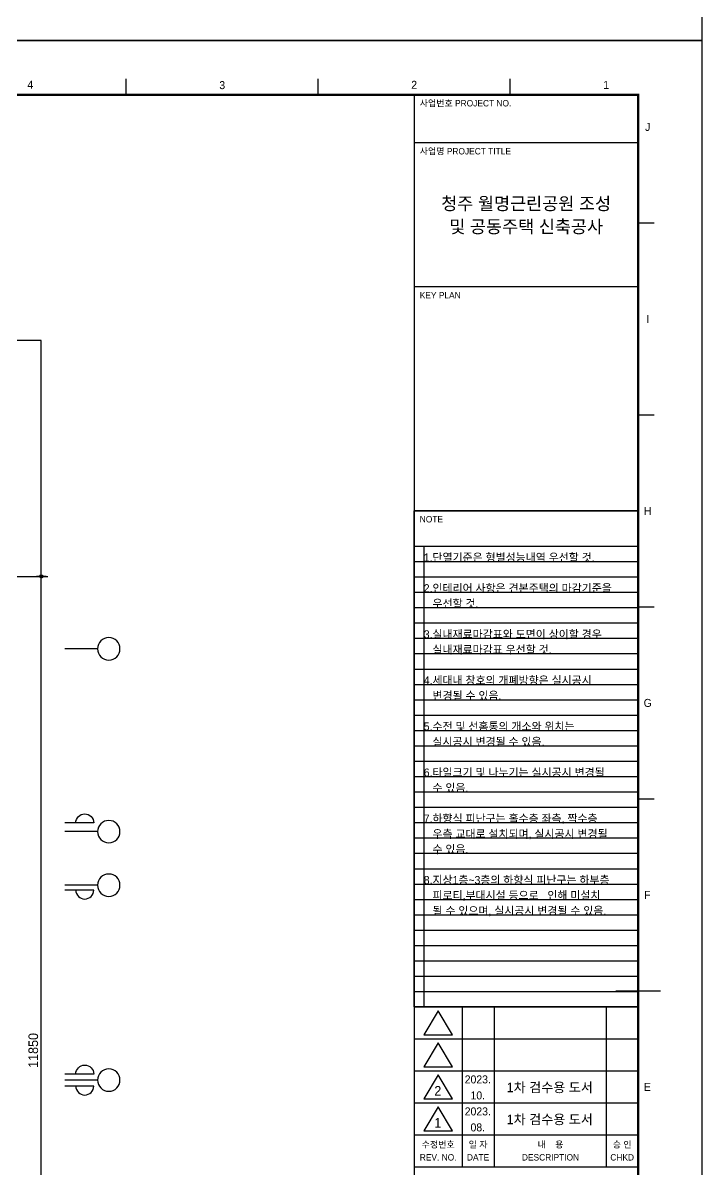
# Model space of a CAD drawing. Header units: millimetres. Extents: x -24416 to 92204, y -190080 to 23760.
# Drawn here: x 25148 to 33640, y -61627 to -47300 of the extents above; entities that cross this region are included whole.
import ezdxf
from ezdxf.enums import TextEntityAlignment as Align

# ---------------------------------------------------------------- set-up
doc = ezdxf.new("R2010")
doc.units = ezdxf.units.MM
doc.header["$LTSCALE"] = 50
doc.linetypes.add('AUDIT_D_220706163347-0', pattern=[0])
doc.layers.get('defpoints').update_dxf_attribs({"color": 139})
for name, color, linetype in [('A-치수', 7, 'AUDIT_D_220706163347-0'), ('AA-BORD-FORM', 7, 'Continuous'), ('AA-BORD-TEXT', 3, 'Continuous'), ('AA-XXXX-DIMS', 7, 'Continuous'), ('AA-XXXX-TEXT', 3, 'Continuous'), ('DIM', 7, 'AUDIT_D_220706163347-0'), ('sheet-안양진흥$0$AA-BORD-TEXT', 3, 'Continuous')]:
    doc.layers.add(name, color=color, linetype=linetype)
doc.styles.add('HAUD01', font='Dotum.ttf')
doc.styles.add('sheet-안양진흥$0$HAUD01', font='Dotum.ttf')
doc.styles.add('맑은고딕', font='malgun.ttf', dxfattribs={"width": 0.9})
doc.dimstyles.new('DIM_40', dxfattribs={"dimscale": 40, "dimtxt": 3, "dimasz": 1, "dimexe": 2, "dimexo": 2, "dimgap": 1, "dimtad": 1, "dimdec": 0, "dimzin": 0, "dimdsep": 46, "dimtxsty": '맑은고딕', "dimblk1": 'DIMDOT', "dimblk2": 'DIMDOT', "dimsah": 1, "dimcen": 0.09, "dimdle": 2, "dimclrd": 7, "dimclre": 7, "dimclrt": 3, "dimadec": 0, "dimazin": 0, "dimtfac": 1, "dimtdec": 0, "dimtix": 1, "dimtmove": 2, "dimatfit": 3, "dimldrblk": 'DIMDOT', "dimfxl": 2, "dimtolj": 1, "dimtzin": 0, "dimarcsym": 0})

# ---------------------------------------------------------------- blocks, each defined once
blk = doc.blocks.new('note')
at = {"layer": 'defpoints'}
blk.add_lwpolyline([(-2800, 6200), (0, 6200), (0, 0), (-2800, 0)], close=True, dxfattribs=at)
at = {"layer": 'AA-XXXX-TEXT', "style": 'HAUD01'}
for s, p in [('1.단열기준은 형별성능내역 우선할 것.', (-2680, 5568)), ('2.인테리어 사항은 견본주택의 마감기준을 ', (-2680, 5184)), ('   우선할 것.', (-2680, 4992)), ('3.실내재료마감표와 도면이 상이할 경우', (-2680, 4608)), ('   실내재료마감표 우선할 것.', (-2680, 4416)), ('4.세대내 창호의 개폐방향은 실시공시', (-2680, 4032)), ('   변경될 수 있음.', (-2680, 3840)), ('5.수전 및 선홈통의 개소와 위치는', (-2680, 3456)), ('   실시공시 변경될 수 있음.', (-2680, 3264)), ('6.타일크기 및 나누기는 실시공시 변경될', (-2680, 2880)), ('   수 있음.', (-2680, 2688)), ('7.하향식 피난구는 홀수층 좌측, 짝수층', (-2680, 2304)), ('   우측 교대로 설치되며, 실시공시 변경될', (-2680, 2112)), ('   수 있음.', (-2680, 1920)), ('8.지상1층~3층의 하향식 피난구는 하부층 ', (-2680, 1536)), ('   피로티,부대시설 등으로   인해 미설치', (-2680, 1344)), ('   될 수 있으며, 실시공시 변경될 수 있음. ', (-2680, 1152))]:
    blk.add_text(s, height=100, dxfattribs=at).set_placement(p)
blk = doc.blocks.new('중심')
at = {"layer": 'DIM'}
blk.add_line((-350, 0), (0, 0), dxfattribs=at)
blk.add_circle((-470, 0), 120, dxfattribs=at)
blk = doc.blocks.new('DIMDOT')
at = {"layer": 'AA-XXXX-DIMS'}
for p, q in [((-1.5, 0), (1.5, 0)), ((0, -1.5), (0, 1.5))]:
    blk.add_line(p, q, dxfattribs=at)
for radius in [0.5, 0.25]:
    blk.add_circle((0, 0), radius, dxfattribs=at)
blk = doc.blocks.new('*D424')
at = {"layer": 'defpoints', "color": 0, "transparency": 16777216}
for p in [(23778, -77979), (25378, -77979), (23778, -89829)]:
    blk.add_point(p, dxfattribs=at)
at = {"layer": 'DIM', "color": 7, "lineweight": -2, "transparency": 16777216}
for p, q in [((23858, -77979), (25458, -77979)), ((25378, -89789), (25378, -78019)), ((23858, -89829), (25458, -89829))]:
    blk.add_line(p, q, dxfattribs=at)
at = {"layer": 'DIM', "color": 7, "lineweight": -2, "transparency": 16777216, "xscale": 40, "yscale": 40, "zscale": 40}
for p, rotation in [((25378, -77979), 90), ((25378, -89829), 270)]:
    blk.add_blockref('DIMDOT', p, dxfattribs=dict(at, rotation=rotation))
at = {"layer": 'DIM', "color": 3, "transparency": 16777216, "insert": (25278, -83904), "char_height": 120, "attachment_point": 5, "rotation": 90, "style": 'HAUD01'}
blk.add_mtext('\\A1;11850', dxfattribs=at)
blk = doc.blocks.new('XR-FORM 청주월명')
at = {"layer": 'AA-BORD-FORM', "color": 2}
for p, q in [((661, 577), (661, 582)), ((721, 577), (721, 582)), ((781, 577), (781, 582)), ((751, 577), (751, 17)), ((821, 537), (826, 537)), ((821, 477), (826, 477)), ((821, 417), (826, 417)), ((821, 357), (826, 357)), ((814, 297), (828, 297))]:
    blk.add_line(p, q, dxfattribs=at)
at = {"layer": 'AA-BORD-FORM', "color": 3}
for p, q in [((821, 562), (751, 562)), ((821, 517), (751, 517)), ((821, 447), (751, 447)), ((751, 292), (821, 292)), ((766, 292), (766, 282)), ((776, 292), (776, 282)), ((811, 292), (811, 282)), ((751, 282), (821, 282)), ((766, 282), (766, 272)), ((776, 282), (776, 272)), ((811, 282), (811, 272)), ((751, 272), (821, 272)), ((766, 272), (766, 262)), ((776, 272), (776, 262)), ((811, 272), (811, 262)), ((751, 262), (821, 262)), ((766, 262), (766, 252)), ((776, 262), (776, 252)), ((811, 262), (811, 252)), ((751, 252), (821, 252)), ((766, 252), (766, 242)), ((776, 252), (776, 242)), ((811, 252), (811, 242)), ((751, 242), (821, 242))]:
    blk.add_line(p, q, dxfattribs=at)
at = {"layer": 'AA-BORD-FORM', "color": 1}
blk.add_lwpolyline([(0, 0), (841, 0), (841, 594), (0, 594)], close=True, dxfattribs=at)
at = {"layer": 'AA-BORD-FORM', "color": 2, "const_width": 0.682}
blk.add_lwpolyline([(21, 17), (21, 577), (821, 577), (821, 17)], close=True, dxfattribs=at)
at = {"layer": 'AA-BORD-FORM', "color": 7}
for points in [[(763, 283.24), (758.5, 290.74), (754, 283.24)], [(763, 273.24), (758.5, 280.74), (754, 273.24)], [(763, 263.24), (758.5, 270.74), (754, 263.24)], [(763, 253.24), (758.5, 260.74), (754, 253.24)], [(763, 253.24), (758.5, 260.74), (754, 253.24)]]:
    blk.add_lwpolyline(points, close=True, dxfattribs=at)
at = {"layer": 'defpoints'}
for p, q in [((751, 436), (821, 436)), ((754, 436), (754, 292)), ((751, 431.2), (821, 431.2)), ((751, 426.4), (821, 426.4)), ((751, 421.6), (821, 421.6)), ((751, 416.8), (821, 416.8)), ((751, 412), (821, 412)), ((751, 407.2), (821, 407.2)), ((751, 402.4), (821, 402.4)), ((751, 397.6), (821, 397.6)), ((751, 392.8), (821, 392.8)), ((751, 388), (821, 388)), ((751, 383.2), (821, 383.2)), ((751, 378.4), (821, 378.4)), ((751, 373.6), (821, 373.6)), ((751, 368.8), (821, 368.8)), ((751, 364), (821, 364)), ((751, 359.2), (821, 359.2)), ((751, 354.4), (821, 354.4)), ((751, 349.6), (821, 349.6)), ((751, 344.8), (821, 344.8)), ((751, 340), (821, 340)), ((751, 335.2), (821, 335.2)), ((751, 330.4), (821, 330.4)), ((751, 325.6), (821, 325.6)), ((751, 320.8), (821, 320.8)), ((751, 316), (821, 316)), ((751, 311.2), (821, 311.2)), ((751, 306.4), (821, 306.4)), ((751, 301.6), (821, 301.6)), ((751, 296.8), (821, 296.8))]:
    blk.add_line(p, q, dxfattribs=at)
at = {"layer": 'AA-BORD-TEXT', "color": 7, "style": 'HAUD01'}
for s, p in [('4', (631, 580.19)), ('3', (691, 580.06)), ('2', (751, 580.16)), ('1', (811, 580.12)), ('J', (824, 567)), ('I', (824, 507)), ('H', (824, 447)), ('G', (824, 387)), ('F', (823.89, 327)), ('E', (823.89, 267))]:
    blk.add_text(s, height=2.5, dxfattribs=at).set_placement(p, align=Align.MIDDLE_CENTER)
at = {"layer": 'AA-BORD-TEXT', "color": 3, "style": 'HAUD01'}
for s, p in [('사업번호 PROJECT NO.', (752.75, 573.4)), ('사업명 PROJECT TITLE', (752.75, 558.4)), ('KEY PLAN', (752.75, 513.4)), ('NOTE', (752.75, 443.4))]:
    blk.add_text(s, height=2, rotation=360, dxfattribs=at).set_placement(p)
for s, height, rotation, p in [('청주 월명근린공원 조성', 4, 360, (786, 543.05)), ('및 공동주택 신축공사', 4, 0, (786, 535.85)), ('수정번호', 2, 360, (758.5, 249)), ('일 자', 2, 360, (770.98, 249)), ('내    용', 2, 360, (793.62, 249)), ('승 인', 2, 360, (816.02, 249)), ('REV. NO.', 2, 360, (758.5, 245)), ('DATE', 2, 360, (770.98, 245)), ('DESCRIPTION', 2, 360, (793.62, 245)), ('CHKD', 2, 360, (816.02, 245))]:
    blk.add_text(s, height=height, rotation=rotation, dxfattribs=at).set_placement(p, align=Align.MIDDLE_CENTER)
at = {"layer": 'sheet-안양진흥$0$AA-BORD-TEXT', "style": 'sheet-안양진흥$0$HAUD01'}
for s, height, p in [('2023.', 2.5, (770.89, 269.35)), ('1차 검수용 도서', 3, (793.39, 266.85)), ('2', 3, (758.39, 265.79)), ('10.', 2.5, (770.89, 264.35)), ('2023.', 2.5, (770.89, 259.35)), ('1차 검수용 도서', 3, (793.39, 256.85)), ('1', 3, (758.39, 255.79)), ('08.', 2.5, (770.89, 254.35))]:
    blk.add_text(s, height=height, dxfattribs=at).set_placement(p, align=Align.MIDDLE_CENTER)
blk = doc.blocks.new('DIM-1108')
at = {"layer": 'DIM'}
for points in [[(25809.2, -81059, -1), (26033.2, -81059), (25673.2, -81059)], [(25809.2, -81899, 1), (26033.2, -81899), (25673.2, -81899)], [(25809.2, -84199, -1), (26033.2, -84199), (25673.2, -84199)], [(25809.2, -84349, 1), (26033.2, -84349), (25673.2, -84349)]]:
    blk.add_lwpolyline(points, format="xyb", dxfattribs=at)
at = {"layer": 'A-치수', "xscale": -1.166666666666666, "yscale": 1.166666666666666, "zscale": 1.166666666666666}
for p in [(25673.2, -78884), (25673.2, -81169), (25673.2, -81839), (25673.2, -84274)]:
    blk.add_blockref('중심', p, dxfattribs=at)
at = {"layer": 'DIM'}
dim = blk.add_linear_dim(base=(25378.2, -77979), p1=(23778.2, -89829), p2=(23778.2, -77979), angle=270, dimstyle='DIM_40', override={"dimscale": 40, "dimtxsty": 'HAUD01'}, dxfattribs=at)
dim.commit()
dim.dimension.update_dxf_attribs({"geometry": '*D424', "text_midpoint": (25278.1, -83904)})

msp = doc.modelspace()

# ---------------------------------------------------------------- linework, layer by layer
at = {"layer": 'defpoints'}
msp.add_lwpolyline([(5530, -51269), (5530, -67969), (25378, -67969), (25378, -51269)], close=True, dxfattribs=at)

# ---------------------------------------------------------------- block references
for name, p in [('DIM-1108', (0, 23760)), ('note', (32840, -59600))]:
    msp.add_blockref(name, p)
at = {"xscale": 40, "yscale": 40, "zscale": 40}
for p in [(0, -47520), (0, -71280)]:
    msp.add_blockref('XR-FORM 청주월명', p, dxfattribs=at)

doc.saveas('drawing.dxf')
